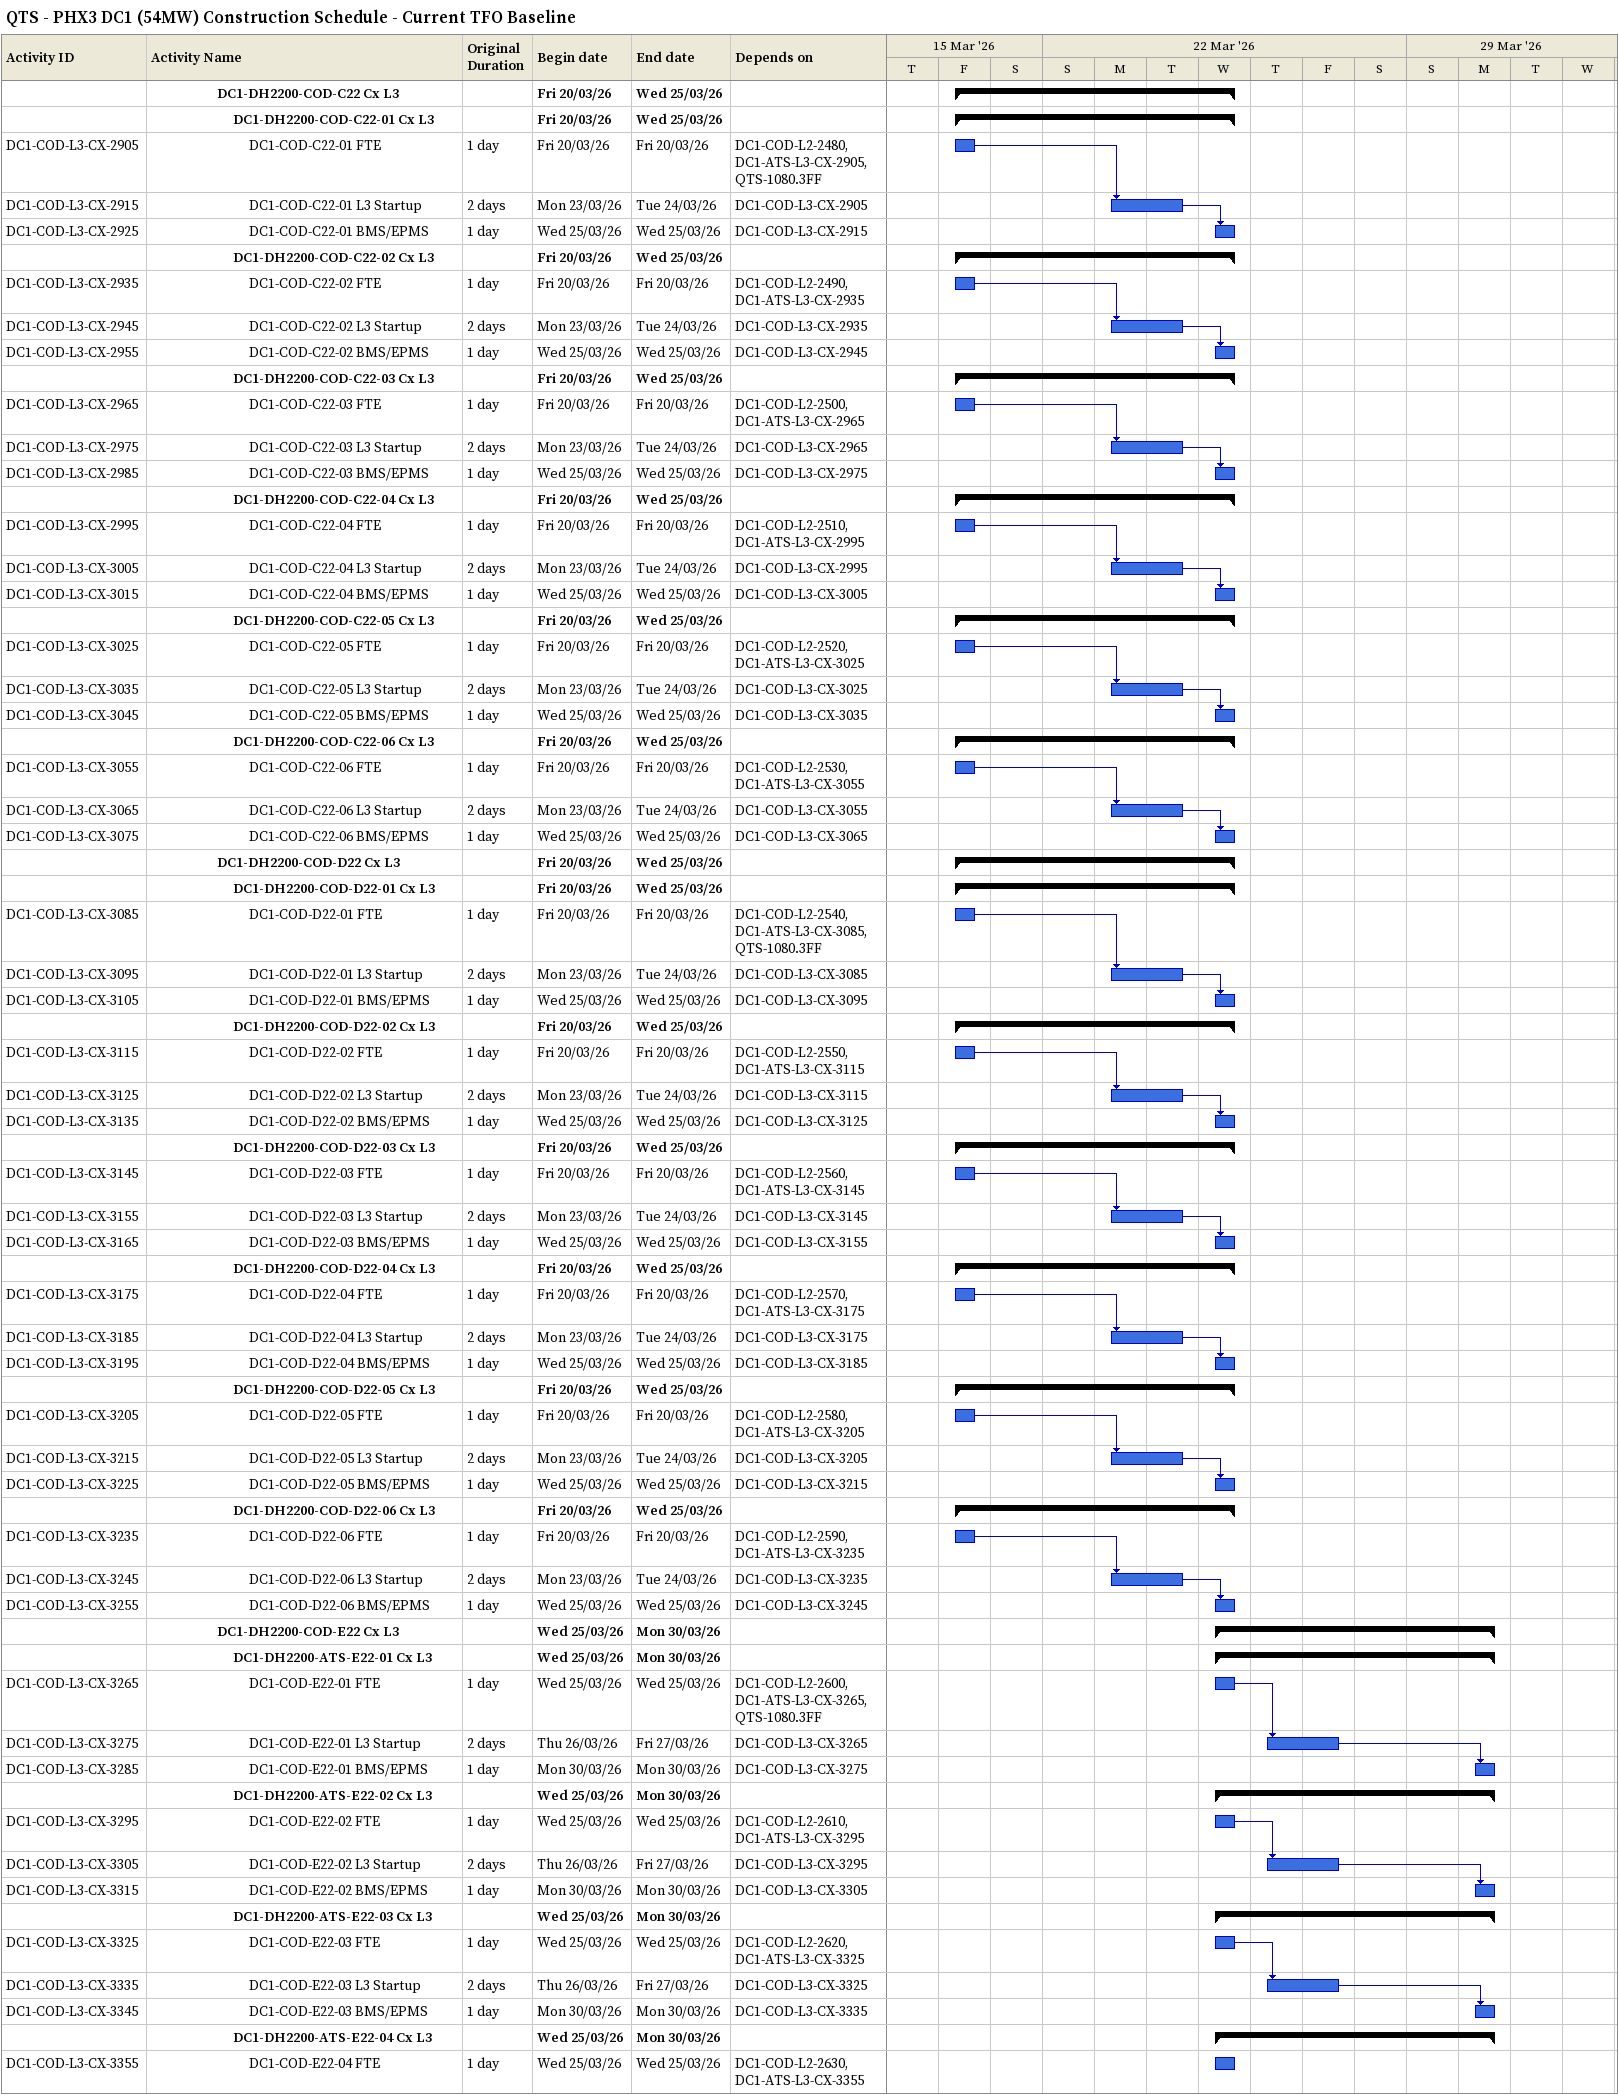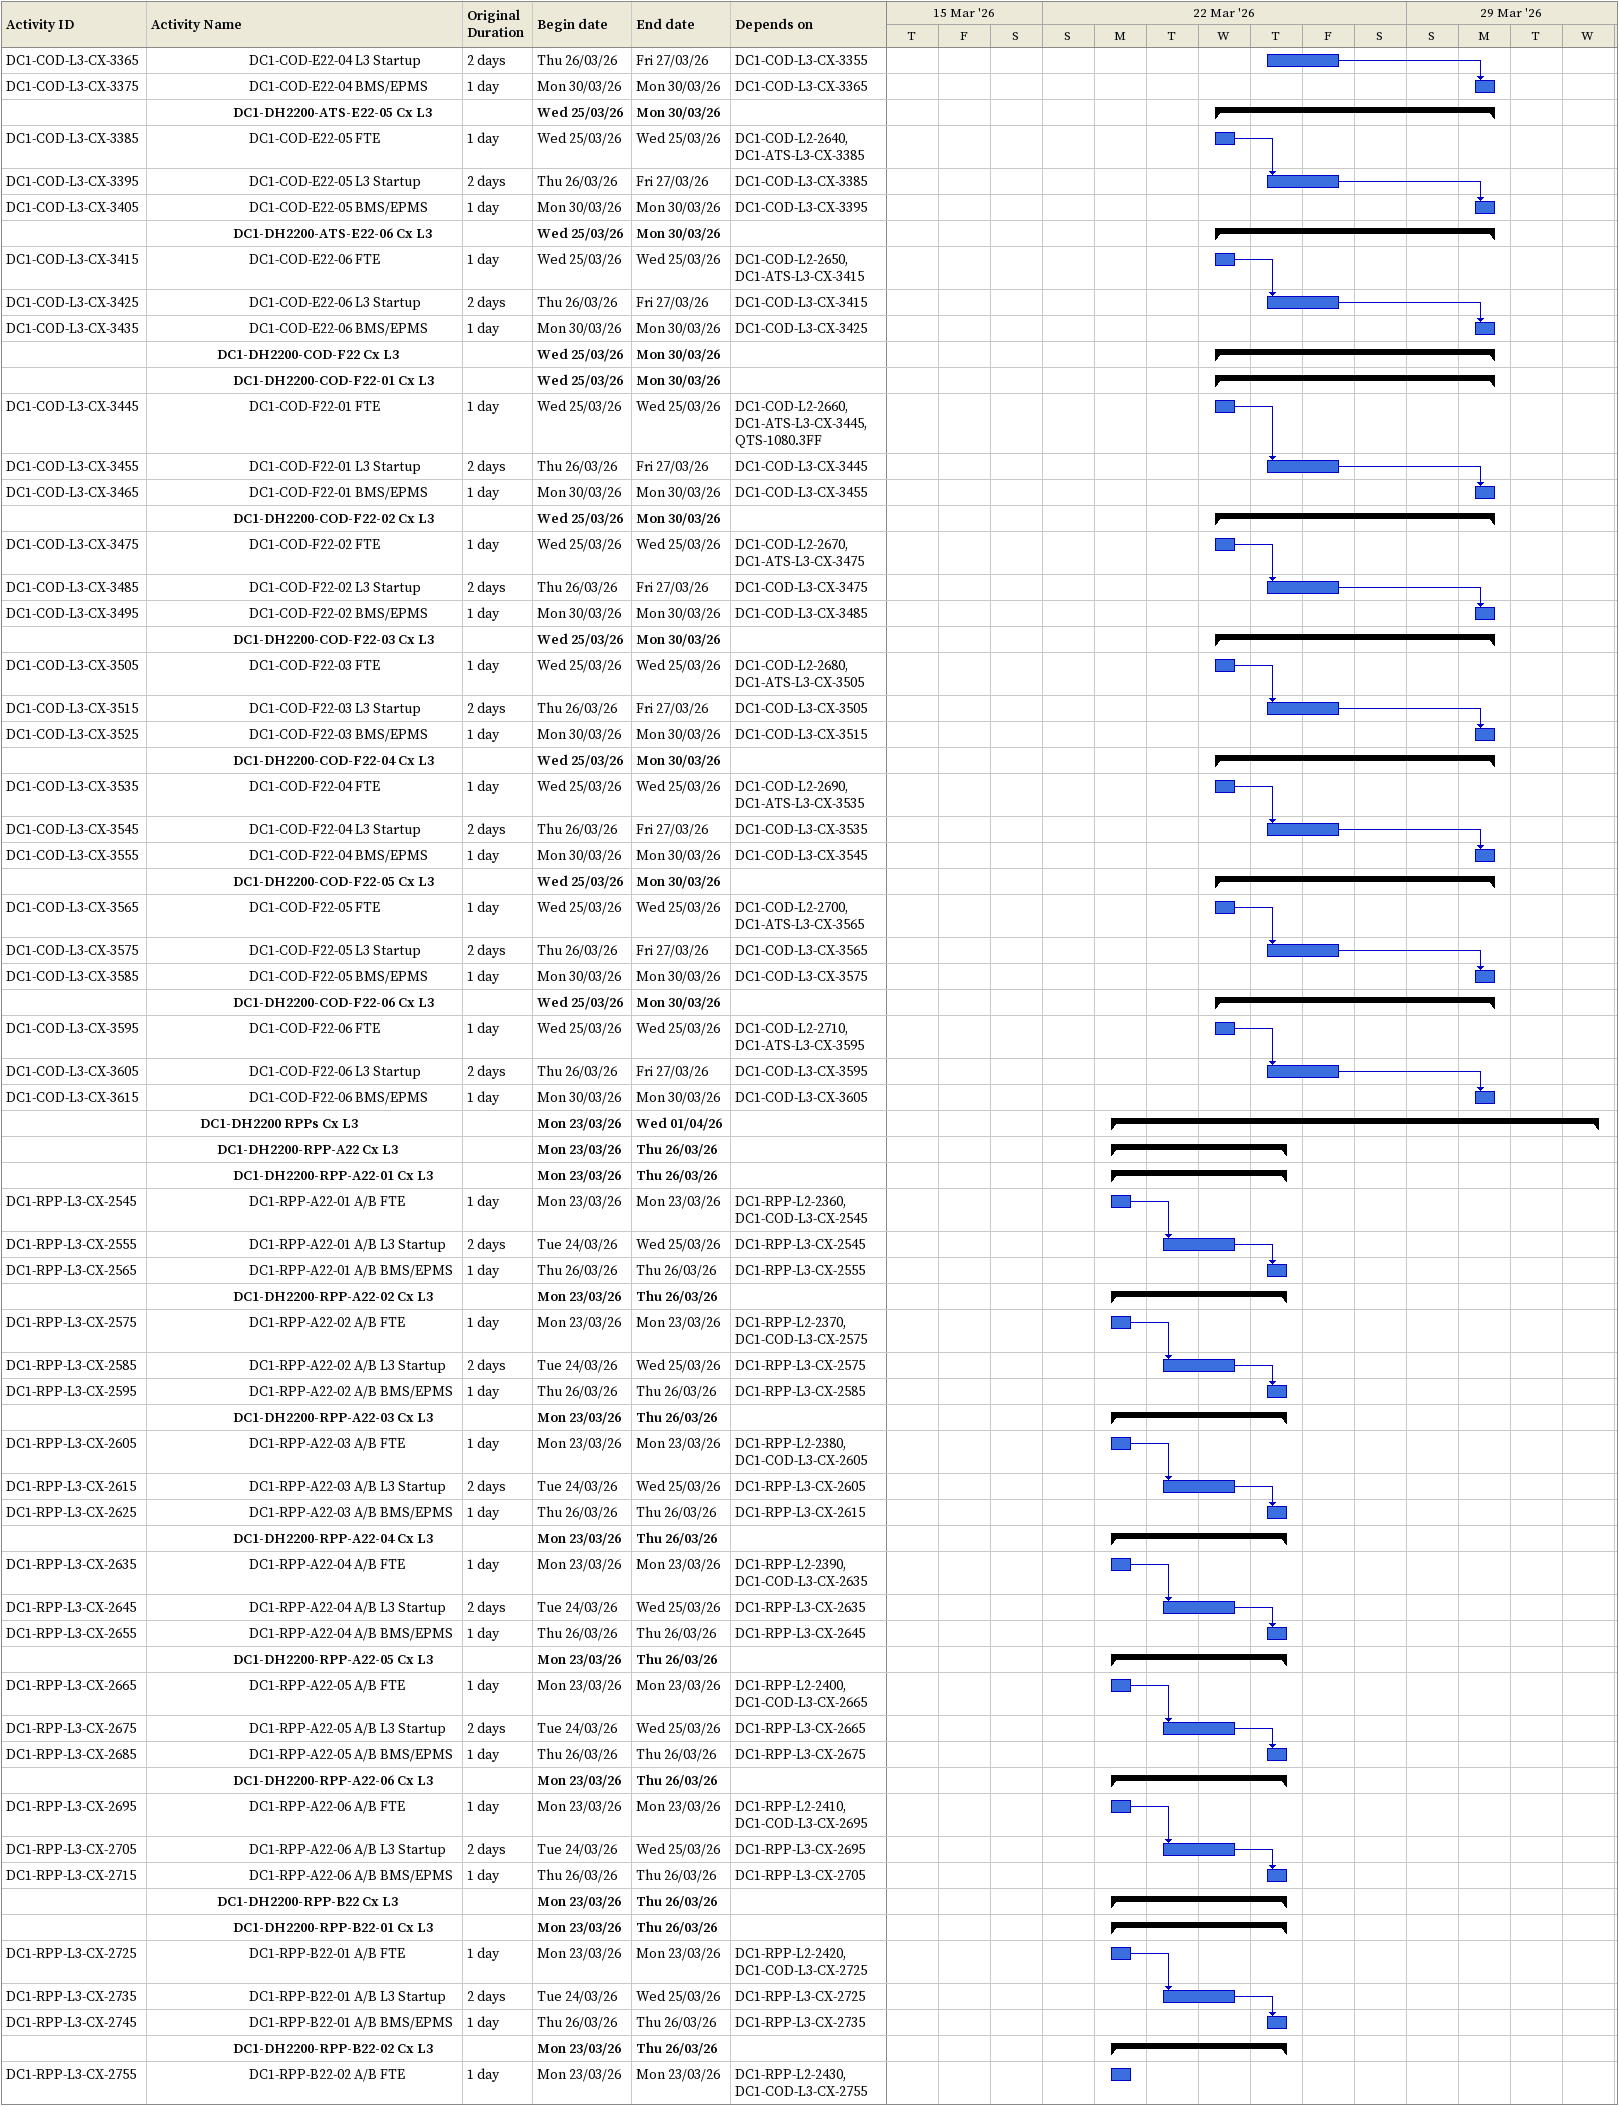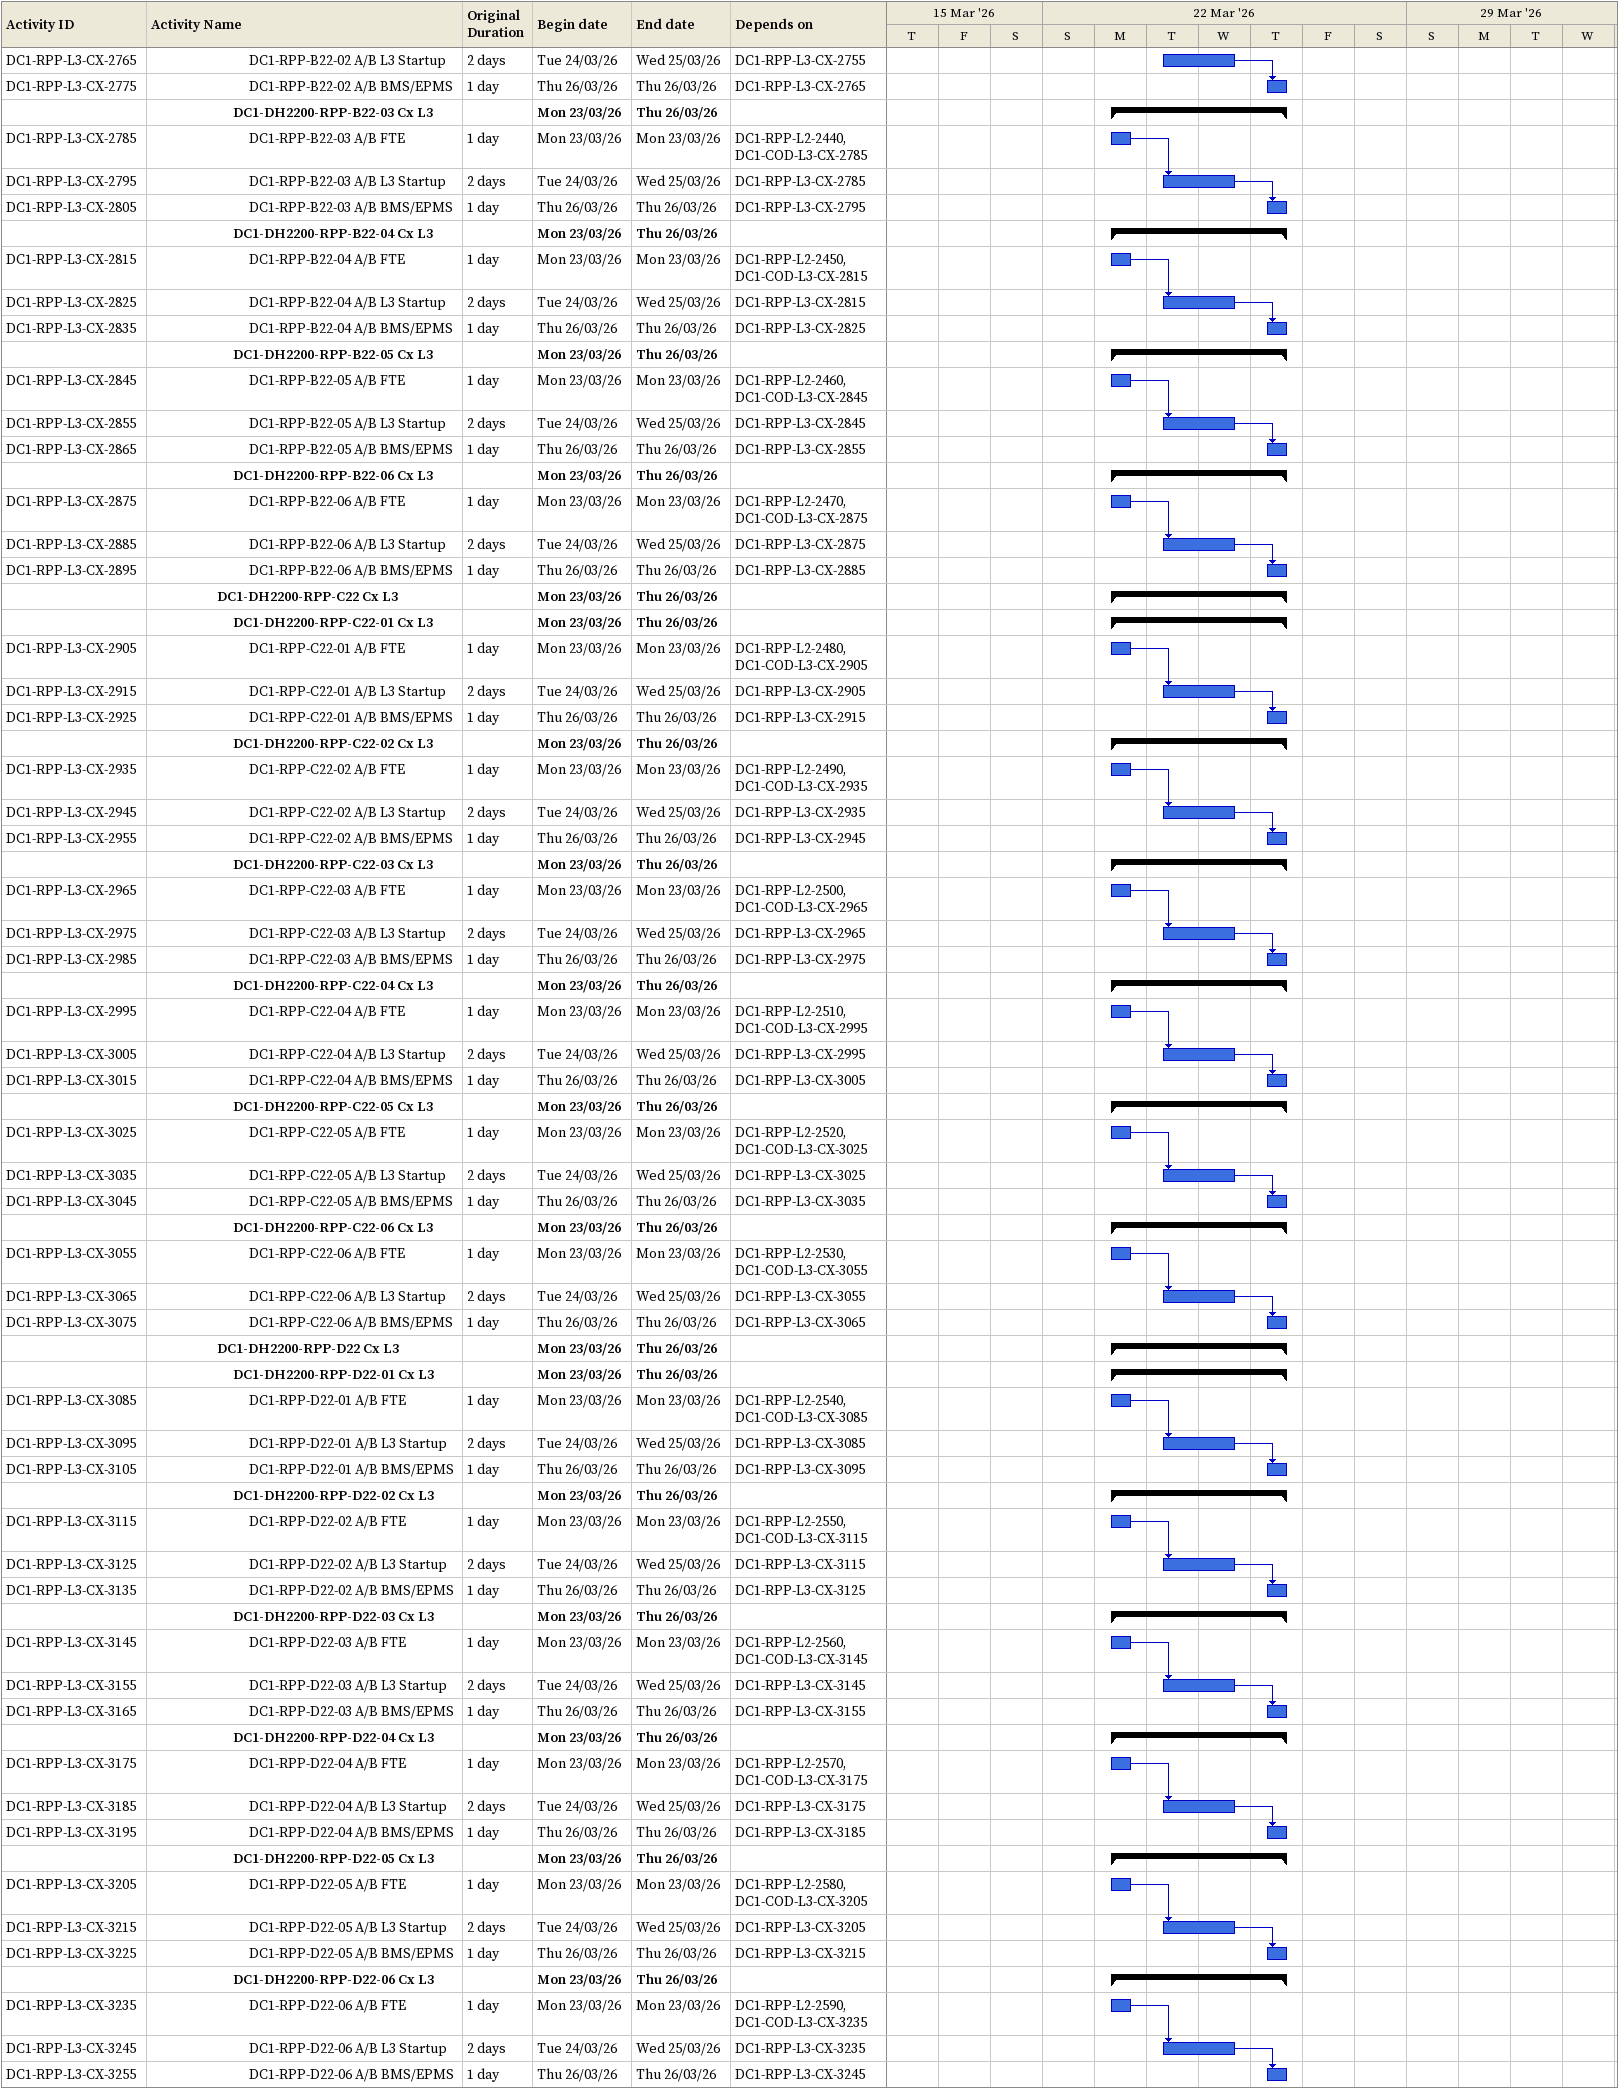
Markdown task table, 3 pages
QTS - PHX3 DC1 (54MW) Construction Schedule - Current TFO Baseline

| ID | Level | Task | Original duration | Start | Finish | Predecessors |
|---|---|---|---|---|---|---|
|  | 5 | **DC1-DH2200-COD-C22 Cx L3** |  | 2026-03-20 | 2026-03-25 |  |
|  | 6 | **DC1-DH2200-COD-C22-01 Cx L3** |  | 2026-03-20 | 2026-03-25 |  |
| DC1-COD-L3-CX-2905 | 7 | DC1-COD-C22-01 FTE | 1d | 2026-03-20 | 2026-03-20 | DC1-COD-L2-2480, DC1-ATS-L3-CX-2905, QTS-1080.3FF |
| DC1-COD-L3-CX-2915 | 7 | DC1-COD-C22-01 L3 Startup | 2d | 2026-03-23 | 2026-03-24 | DC1-COD-L3-CX-2905 |
| DC1-COD-L3-CX-2925 | 7 | DC1-COD-C22-01 BMS/EPMS | 1d | 2026-03-25 | 2026-03-25 | DC1-COD-L3-CX-2915 |
|  | 6 | **DC1-DH2200-COD-C22-02 Cx L3** |  | 2026-03-20 | 2026-03-25 |  |
| DC1-COD-L3-CX-2935 | 7 | DC1-COD-C22-02 FTE | 1d | 2026-03-20 | 2026-03-20 | DC1-COD-L2-2490, DC1-ATS-L3-CX-2935 |
| DC1-COD-L3-CX-2945 | 7 | DC1-COD-C22-02 L3 Startup | 2d | 2026-03-23 | 2026-03-24 | DC1-COD-L3-CX-2935 |
| DC1-COD-L3-CX-2955 | 7 | DC1-COD-C22-02 BMS/EPMS | 1d | 2026-03-25 | 2026-03-25 | DC1-COD-L3-CX-2945 |
|  | 6 | **DC1-DH2200-COD-C22-03 Cx L3** |  | 2026-03-20 | 2026-03-25 |  |
| DC1-COD-L3-CX-2965 | 7 | DC1-COD-C22-03 FTE | 1d | 2026-03-20 | 2026-03-20 | DC1-COD-L2-2500, DC1-ATS-L3-CX-2965 |
| DC1-COD-L3-CX-2975 | 7 | DC1-COD-C22-03 L3 Startup | 2d | 2026-03-23 | 2026-03-24 | DC1-COD-L3-CX-2965 |
| DC1-COD-L3-CX-2985 | 7 | DC1-COD-C22-03 BMS/EPMS | 1d | 2026-03-25 | 2026-03-25 | DC1-COD-L3-CX-2975 |
|  | 6 | **DC1-DH2200-COD-C22-04 Cx L3** |  | 2026-03-20 | 2026-03-25 |  |
| DC1-COD-L3-CX-2995 | 7 | DC1-COD-C22-04 FTE | 1d | 2026-03-20 | 2026-03-20 | DC1-COD-L2-2510, DC1-ATS-L3-CX-2995 |
| DC1-COD-L3-CX-3005 | 7 | DC1-COD-C22-04 L3 Startup | 2d | 2026-03-23 | 2026-03-24 | DC1-COD-L3-CX-2995 |
| DC1-COD-L3-CX-3015 | 7 | DC1-COD-C22-04 BMS/EPMS | 1d | 2026-03-25 | 2026-03-25 | DC1-COD-L3-CX-3005 |
|  | 6 | **DC1-DH2200-COD-C22-05 Cx L3** |  | 2026-03-20 | 2026-03-25 |  |
| DC1-COD-L3-CX-3025 | 7 | DC1-COD-C22-05 FTE | 1d | 2026-03-20 | 2026-03-20 | DC1-COD-L2-2520, DC1-ATS-L3-CX-3025 |
| DC1-COD-L3-CX-3035 | 7 | DC1-COD-C22-05 L3 Startup | 2d | 2026-03-23 | 2026-03-24 | DC1-COD-L3-CX-3025 |
| DC1-COD-L3-CX-3045 | 7 | DC1-COD-C22-05 BMS/EPMS | 1d | 2026-03-25 | 2026-03-25 | DC1-COD-L3-CX-3035 |
|  | 6 | **DC1-DH2200-COD-C22-06 Cx L3** |  | 2026-03-20 | 2026-03-25 |  |
| DC1-COD-L3-CX-3055 | 7 | DC1-COD-C22-06 FTE | 1d | 2026-03-20 | 2026-03-20 | DC1-COD-L2-2530, DC1-ATS-L3-CX-3055 |
| DC1-COD-L3-CX-3065 | 7 | DC1-COD-C22-06 L3 Startup | 2d | 2026-03-23 | 2026-03-24 | DC1-COD-L3-CX-3055 |
| DC1-COD-L3-CX-3075 | 7 | DC1-COD-C22-06 BMS/EPMS | 1d | 2026-03-25 | 2026-03-25 | DC1-COD-L3-CX-3065 |
|  | 5 | **DC1-DH2200-COD-D22 Cx L3** |  | 2026-03-20 | 2026-03-25 |  |
|  | 6 | **DC1-DH2200-COD-D22-01 Cx L3** |  | 2026-03-20 | 2026-03-25 |  |
| DC1-COD-L3-CX-3085 | 7 | DC1-COD-D22-01 FTE | 1d | 2026-03-20 | 2026-03-20 | DC1-COD-L2-2540, DC1-ATS-L3-CX-3085, QTS-1080.3FF |
| DC1-COD-L3-CX-3095 | 7 | DC1-COD-D22-01 L3 Startup | 2d | 2026-03-23 | 2026-03-24 | DC1-COD-L3-CX-3085 |
| DC1-COD-L3-CX-3105 | 7 | DC1-COD-D22-01 BMS/EPMS | 1d | 2026-03-25 | 2026-03-25 | DC1-COD-L3-CX-3095 |
|  | 6 | **DC1-DH2200-COD-D22-02 Cx L3** |  | 2026-03-20 | 2026-03-25 |  |
| DC1-COD-L3-CX-3115 | 7 | DC1-COD-D22-02 FTE | 1d | 2026-03-20 | 2026-03-20 | DC1-COD-L2-2550, DC1-ATS-L3-CX-3115 |
| DC1-COD-L3-CX-3125 | 7 | DC1-COD-D22-02 L3 Startup | 2d | 2026-03-23 | 2026-03-24 | DC1-COD-L3-CX-3115 |
| DC1-COD-L3-CX-3135 | 7 | DC1-COD-D22-02 BMS/EPMS | 1d | 2026-03-25 | 2026-03-25 | DC1-COD-L3-CX-3125 |
|  | 6 | **DC1-DH2200-COD-D22-03 Cx L3** |  | 2026-03-20 | 2026-03-25 |  |
| DC1-COD-L3-CX-3145 | 7 | DC1-COD-D22-03 FTE | 1d | 2026-03-20 | 2026-03-20 | DC1-COD-L2-2560, DC1-ATS-L3-CX-3145 |
| DC1-COD-L3-CX-3155 | 7 | DC1-COD-D22-03 L3 Startup | 2d | 2026-03-23 | 2026-03-24 | DC1-COD-L3-CX-3145 |
| DC1-COD-L3-CX-3165 | 7 | DC1-COD-D22-03 BMS/EPMS | 1d | 2026-03-25 | 2026-03-25 | DC1-COD-L3-CX-3155 |
|  | 6 | **DC1-DH2200-COD-D22-04 Cx L3** |  | 2026-03-20 | 2026-03-25 |  |
| DC1-COD-L3-CX-3175 | 7 | DC1-COD-D22-04 FTE | 1d | 2026-03-20 | 2026-03-20 | DC1-COD-L2-2570, DC1-ATS-L3-CX-3175 |
| DC1-COD-L3-CX-3185 | 7 | DC1-COD-D22-04 L3 Startup | 2d | 2026-03-23 | 2026-03-24 | DC1-COD-L3-CX-3175 |
| DC1-COD-L3-CX-3195 | 7 | DC1-COD-D22-04 BMS/EPMS | 1d | 2026-03-25 | 2026-03-25 | DC1-COD-L3-CX-3185 |
|  | 6 | **DC1-DH2200-COD-D22-05 Cx L3** |  | 2026-03-20 | 2026-03-25 |  |
| DC1-COD-L3-CX-3205 | 7 | DC1-COD-D22-05 FTE | 1d | 2026-03-20 | 2026-03-20 | DC1-COD-L2-2580, DC1-ATS-L3-CX-3205 |
| DC1-COD-L3-CX-3215 | 7 | DC1-COD-D22-05 L3 Startup | 2d | 2026-03-23 | 2026-03-24 | DC1-COD-L3-CX-3205 |
| DC1-COD-L3-CX-3225 | 7 | DC1-COD-D22-05 BMS/EPMS | 1d | 2026-03-25 | 2026-03-25 | DC1-COD-L3-CX-3215 |
|  | 6 | **DC1-DH2200-COD-D22-06 Cx L3** |  | 2026-03-20 | 2026-03-25 |  |
| DC1-COD-L3-CX-3235 | 7 | DC1-COD-D22-06 FTE | 1d | 2026-03-20 | 2026-03-20 | DC1-COD-L2-2590, DC1-ATS-L3-CX-3235 |
| DC1-COD-L3-CX-3245 | 7 | DC1-COD-D22-06 L3 Startup | 2d | 2026-03-23 | 2026-03-24 | DC1-COD-L3-CX-3235 |
| DC1-COD-L3-CX-3255 | 7 | DC1-COD-D22-06 BMS/EPMS | 1d | 2026-03-25 | 2026-03-25 | DC1-COD-L3-CX-3245 |
|  | 5 | **DC1-DH2200-COD-E22 Cx L3** |  | 2026-03-25 | 2026-03-30 |  |
|  | 6 | **DC1-DH2200-ATS-E22-01 Cx L3** |  | 2026-03-25 | 2026-03-30 |  |
| DC1-COD-L3-CX-3265 | 7 | DC1-COD-E22-01 FTE | 1d | 2026-03-25 | 2026-03-25 | DC1-COD-L2-2600, DC1-ATS-L3-CX-3265, QTS-1080.3FF |
| DC1-COD-L3-CX-3275 | 7 | DC1-COD-E22-01 L3 Startup | 2d | 2026-03-26 | 2026-03-27 | DC1-COD-L3-CX-3265 |
| DC1-COD-L3-CX-3285 | 7 | DC1-COD-E22-01 BMS/EPMS | 1d | 2026-03-30 | 2026-03-30 | DC1-COD-L3-CX-3275 |
|  | 6 | **DC1-DH2200-ATS-E22-02 Cx L3** |  | 2026-03-25 | 2026-03-30 |  |
| DC1-COD-L3-CX-3295 | 7 | DC1-COD-E22-02 FTE | 1d | 2026-03-25 | 2026-03-25 | DC1-COD-L2-2610, DC1-ATS-L3-CX-3295 |
| DC1-COD-L3-CX-3305 | 7 | DC1-COD-E22-02 L3 Startup | 2d | 2026-03-26 | 2026-03-27 | DC1-COD-L3-CX-3295 |
| DC1-COD-L3-CX-3315 | 7 | DC1-COD-E22-02 BMS/EPMS | 1d | 2026-03-30 | 2026-03-30 | DC1-COD-L3-CX-3305 |
|  | 6 | **DC1-DH2200-ATS-E22-03 Cx L3** |  | 2026-03-25 | 2026-03-30 |  |
| DC1-COD-L3-CX-3325 | 7 | DC1-COD-E22-03 FTE | 1d | 2026-03-25 | 2026-03-25 | DC1-COD-L2-2620, DC1-ATS-L3-CX-3325 |
| DC1-COD-L3-CX-3335 | 7 | DC1-COD-E22-03 L3 Startup | 2d | 2026-03-26 | 2026-03-27 | DC1-COD-L3-CX-3325 |
| DC1-COD-L3-CX-3345 | 7 | DC1-COD-E22-03 BMS/EPMS | 1d | 2026-03-30 | 2026-03-30 | DC1-COD-L3-CX-3335 |
|  | 6 | **DC1-DH2200-ATS-E22-04 Cx L3** |  | 2026-03-25 | 2026-03-30 |  |
| DC1-COD-L3-CX-3355 | 7 | DC1-COD-E22-04 FTE | 1d | 2026-03-25 | 2026-03-25 | DC1-COD-L2-2630, DC1-ATS-L3-CX-3355 |
| DC1-COD-L3-CX-3365 | 7 | DC1-COD-E22-04 L3 Startup | 2d | 2026-03-26 | 2026-03-27 | DC1-COD-L3-CX-3355 |
| DC1-COD-L3-CX-3375 | 7 | DC1-COD-E22-04 BMS/EPMS | 1d | 2026-03-30 | 2026-03-30 | DC1-COD-L3-CX-3365 |
|  | 6 | **DC1-DH2200-ATS-E22-05 Cx L3** |  | 2026-03-25 | 2026-03-30 |  |
| DC1-COD-L3-CX-3385 | 7 | DC1-COD-E22-05 FTE | 1d | 2026-03-25 | 2026-03-25 | DC1-COD-L2-2640, DC1-ATS-L3-CX-3385 |
| DC1-COD-L3-CX-3395 | 7 | DC1-COD-E22-05 L3 Startup | 2d | 2026-03-26 | 2026-03-27 | DC1-COD-L3-CX-3385 |
| DC1-COD-L3-CX-3405 | 7 | DC1-COD-E22-05 BMS/EPMS | 1d | 2026-03-30 | 2026-03-30 | DC1-COD-L3-CX-3395 |
|  | 6 | **DC1-DH2200-ATS-E22-06 Cx L3** |  | 2026-03-25 | 2026-03-30 |  |
| DC1-COD-L3-CX-3415 | 7 | DC1-COD-E22-06 FTE | 1d | 2026-03-25 | 2026-03-25 | DC1-COD-L2-2650, DC1-ATS-L3-CX-3415 |
| DC1-COD-L3-CX-3425 | 7 | DC1-COD-E22-06 L3 Startup | 2d | 2026-03-26 | 2026-03-27 | DC1-COD-L3-CX-3415 |
| DC1-COD-L3-CX-3435 | 7 | DC1-COD-E22-06 BMS/EPMS | 1d | 2026-03-30 | 2026-03-30 | DC1-COD-L3-CX-3425 |
|  | 5 | **DC1-DH2200-COD-F22 Cx L3** |  | 2026-03-25 | 2026-03-30 |  |
|  | 6 | **DC1-DH2200-COD-F22-01 Cx L3** |  | 2026-03-25 | 2026-03-30 |  |
| DC1-COD-L3-CX-3445 | 7 | DC1-COD-F22-01 FTE | 1d | 2026-03-25 | 2026-03-25 | DC1-COD-L2-2660, DC1-ATS-L3-CX-3445, QTS-1080.3FF |
| DC1-COD-L3-CX-3455 | 7 | DC1-COD-F22-01 L3 Startup | 2d | 2026-03-26 | 2026-03-27 | DC1-COD-L3-CX-3445 |
| DC1-COD-L3-CX-3465 | 7 | DC1-COD-F22-01 BMS/EPMS | 1d | 2026-03-30 | 2026-03-30 | DC1-COD-L3-CX-3455 |
|  | 6 | **DC1-DH2200-COD-F22-02 Cx L3** |  | 2026-03-25 | 2026-03-30 |  |
| DC1-COD-L3-CX-3475 | 7 | DC1-COD-F22-02 FTE | 1d | 2026-03-25 | 2026-03-25 | DC1-COD-L2-2670, DC1-ATS-L3-CX-3475 |
| DC1-COD-L3-CX-3485 | 7 | DC1-COD-F22-02 L3 Startup | 2d | 2026-03-26 | 2026-03-27 | DC1-COD-L3-CX-3475 |
| DC1-COD-L3-CX-3495 | 7 | DC1-COD-F22-02 BMS/EPMS | 1d | 2026-03-30 | 2026-03-30 | DC1-COD-L3-CX-3485 |
|  | 6 | **DC1-DH2200-COD-F22-03 Cx L3** |  | 2026-03-25 | 2026-03-30 |  |
| DC1-COD-L3-CX-3505 | 7 | DC1-COD-F22-03 FTE | 1d | 2026-03-25 | 2026-03-25 | DC1-COD-L2-2680, DC1-ATS-L3-CX-3505 |
| DC1-COD-L3-CX-3515 | 7 | DC1-COD-F22-03 L3 Startup | 2d | 2026-03-26 | 2026-03-27 | DC1-COD-L3-CX-3505 |
| DC1-COD-L3-CX-3525 | 7 | DC1-COD-F22-03 BMS/EPMS | 1d | 2026-03-30 | 2026-03-30 | DC1-COD-L3-CX-3515 |
|  | 6 | **DC1-DH2200-COD-F22-04 Cx L3** |  | 2026-03-25 | 2026-03-30 |  |
| DC1-COD-L3-CX-3535 | 7 | DC1-COD-F22-04 FTE | 1d | 2026-03-25 | 2026-03-25 | DC1-COD-L2-2690, DC1-ATS-L3-CX-3535 |
| DC1-COD-L3-CX-3545 | 7 | DC1-COD-F22-04 L3 Startup | 2d | 2026-03-26 | 2026-03-27 | DC1-COD-L3-CX-3535 |
| DC1-COD-L3-CX-3555 | 7 | DC1-COD-F22-04 BMS/EPMS | 1d | 2026-03-30 | 2026-03-30 | DC1-COD-L3-CX-3545 |
|  | 6 | **DC1-DH2200-COD-F22-05 Cx L3** |  | 2026-03-25 | 2026-03-30 |  |
| DC1-COD-L3-CX-3565 | 7 | DC1-COD-F22-05 FTE | 1d | 2026-03-25 | 2026-03-25 | DC1-COD-L2-2700, DC1-ATS-L3-CX-3565 |
| DC1-COD-L3-CX-3575 | 7 | DC1-COD-F22-05 L3 Startup | 2d | 2026-03-26 | 2026-03-27 | DC1-COD-L3-CX-3565 |
| DC1-COD-L3-CX-3585 | 7 | DC1-COD-F22-05 BMS/EPMS | 1d | 2026-03-30 | 2026-03-30 | DC1-COD-L3-CX-3575 |
|  | 6 | **DC1-DH2200-COD-F22-06 Cx L3** |  | 2026-03-25 | 2026-03-30 |  |
| DC1-COD-L3-CX-3595 | 7 | DC1-COD-F22-06 FTE | 1d | 2026-03-25 | 2026-03-25 | DC1-COD-L2-2710, DC1-ATS-L3-CX-3595 |
| DC1-COD-L3-CX-3605 | 7 | DC1-COD-F22-06 L3 Startup | 2d | 2026-03-26 | 2026-03-27 | DC1-COD-L3-CX-3595 |
| DC1-COD-L3-CX-3615 | 7 | DC1-COD-F22-06 BMS/EPMS | 1d | 2026-03-30 | 2026-03-30 | DC1-COD-L3-CX-3605 |
|  | 4 | **DC1-DH2200 RPPs Cx L3** |  | 2026-03-23 | 2026-04-01 |  |
|  | 5 | **DC1-DH2200-RPP-A22 Cx L3** |  | 2026-03-23 | 2026-03-26 |  |
|  | 6 | **DC1-DH2200-RPP-A22-01 Cx L3** |  | 2026-03-23 | 2026-03-26 |  |
| DC1-RPP-L3-CX-2545 | 7 | DC1-RPP-A22-01 A/B FTE | 1d | 2026-03-23 | 2026-03-23 | DC1-RPP-L2-2360, DC1-COD-L3-CX-2545 |
| DC1-RPP-L3-CX-2555 | 7 | DC1-RPP-A22-01 A/B L3 Startup | 2d | 2026-03-24 | 2026-03-25 | DC1-RPP-L3-CX-2545 |
| DC1-RPP-L3-CX-2565 | 7 | DC1-RPP-A22-01 A/B BMS/EPMS | 1d | 2026-03-26 | 2026-03-26 | DC1-RPP-L3-CX-2555 |
|  | 6 | **DC1-DH2200-RPP-A22-02 Cx L3** |  | 2026-03-23 | 2026-03-26 |  |
| DC1-RPP-L3-CX-2575 | 7 | DC1-RPP-A22-02 A/B FTE | 1d | 2026-03-23 | 2026-03-23 | DC1-RPP-L2-2370, DC1-COD-L3-CX-2575 |
| DC1-RPP-L3-CX-2585 | 7 | DC1-RPP-A22-02 A/B L3 Startup | 2d | 2026-03-24 | 2026-03-25 | DC1-RPP-L3-CX-2575 |
| DC1-RPP-L3-CX-2595 | 7 | DC1-RPP-A22-02 A/B BMS/EPMS | 1d | 2026-03-26 | 2026-03-26 | DC1-RPP-L3-CX-2585 |
|  | 6 | **DC1-DH2200-RPP-A22-03 Cx L3** |  | 2026-03-23 | 2026-03-26 |  |
| DC1-RPP-L3-CX-2605 | 7 | DC1-RPP-A22-03 A/B FTE | 1d | 2026-03-23 | 2026-03-23 | DC1-RPP-L2-2380, DC1-COD-L3-CX-2605 |
| DC1-RPP-L3-CX-2615 | 7 | DC1-RPP-A22-03 A/B L3 Startup | 2d | 2026-03-24 | 2026-03-25 | DC1-RPP-L3-CX-2605 |
| DC1-RPP-L3-CX-2625 | 7 | DC1-RPP-A22-03 A/B BMS/EPMS | 1d | 2026-03-26 | 2026-03-26 | DC1-RPP-L3-CX-2615 |
|  | 6 | **DC1-DH2200-RPP-A22-04 Cx L3** |  | 2026-03-23 | 2026-03-26 |  |
| DC1-RPP-L3-CX-2635 | 7 | DC1-RPP-A22-04 A/B FTE | 1d | 2026-03-23 | 2026-03-23 | DC1-RPP-L2-2390, DC1-COD-L3-CX-2635 |
| DC1-RPP-L3-CX-2645 | 7 | DC1-RPP-A22-04 A/B L3 Startup | 2d | 2026-03-24 | 2026-03-25 | DC1-RPP-L3-CX-2635 |
| DC1-RPP-L3-CX-2655 | 7 | DC1-RPP-A22-04 A/B BMS/EPMS | 1d | 2026-03-26 | 2026-03-26 | DC1-RPP-L3-CX-2645 |
|  | 6 | **DC1-DH2200-RPP-A22-05 Cx L3** |  | 2026-03-23 | 2026-03-26 |  |
| DC1-RPP-L3-CX-2665 | 7 | DC1-RPP-A22-05 A/B FTE | 1d | 2026-03-23 | 2026-03-23 | DC1-RPP-L2-2400, DC1-COD-L3-CX-2665 |
| DC1-RPP-L3-CX-2675 | 7 | DC1-RPP-A22-05 A/B L3 Startup | 2d | 2026-03-24 | 2026-03-25 | DC1-RPP-L3-CX-2665 |
| DC1-RPP-L3-CX-2685 | 7 | DC1-RPP-A22-05 A/B BMS/EPMS | 1d | 2026-03-26 | 2026-03-26 | DC1-RPP-L3-CX-2675 |
|  | 6 | **DC1-DH2200-RPP-A22-06 Cx L3** |  | 2026-03-23 | 2026-03-26 |  |
| DC1-RPP-L3-CX-2695 | 7 | DC1-RPP-A22-06 A/B FTE | 1d | 2026-03-23 | 2026-03-23 | DC1-RPP-L2-2410, DC1-COD-L3-CX-2695 |
| DC1-RPP-L3-CX-2705 | 7 | DC1-RPP-A22-06 A/B L3 Startup | 2d | 2026-03-24 | 2026-03-25 | DC1-RPP-L3-CX-2695 |
| DC1-RPP-L3-CX-2715 | 7 | DC1-RPP-A22-06 A/B BMS/EPMS | 1d | 2026-03-26 | 2026-03-26 | DC1-RPP-L3-CX-2705 |
|  | 5 | **DC1-DH2200-RPP-B22 Cx L3** |  | 2026-03-23 | 2026-03-26 |  |
|  | 6 | **DC1-DH2200-RPP-B22-01 Cx L3** |  | 2026-03-23 | 2026-03-26 |  |
| DC1-RPP-L3-CX-2725 | 7 | DC1-RPP-B22-01 A/B FTE | 1d | 2026-03-23 | 2026-03-23 | DC1-RPP-L2-2420, DC1-COD-L3-CX-2725 |
| DC1-RPP-L3-CX-2735 | 7 | DC1-RPP-B22-01 A/B L3 Startup | 2d | 2026-03-24 | 2026-03-25 | DC1-RPP-L3-CX-2725 |
| DC1-RPP-L3-CX-2745 | 7 | DC1-RPP-B22-01 A/B BMS/EPMS | 1d | 2026-03-26 | 2026-03-26 | DC1-RPP-L3-CX-2735 |
|  | 6 | **DC1-DH2200-RPP-B22-02 Cx L3** |  | 2026-03-23 | 2026-03-26 |  |
| DC1-RPP-L3-CX-2755 | 7 | DC1-RPP-B22-02 A/B FTE | 1d | 2026-03-23 | 2026-03-23 | DC1-RPP-L2-2430, DC1-COD-L3-CX-2755 |
| DC1-RPP-L3-CX-2765 | 7 | DC1-RPP-B22-02 A/B L3 Startup | 2d | 2026-03-24 | 2026-03-25 | DC1-RPP-L3-CX-2755 |
| DC1-RPP-L3-CX-2775 | 7 | DC1-RPP-B22-02 A/B BMS/EPMS | 1d | 2026-03-26 | 2026-03-26 | DC1-RPP-L3-CX-2765 |
|  | 6 | **DC1-DH2200-RPP-B22-03 Cx L3** |  | 2026-03-23 | 2026-03-26 |  |
| DC1-RPP-L3-CX-2785 | 7 | DC1-RPP-B22-03 A/B FTE | 1d | 2026-03-23 | 2026-03-23 | DC1-RPP-L2-2440, DC1-COD-L3-CX-2785 |
| DC1-RPP-L3-CX-2795 | 7 | DC1-RPP-B22-03 A/B L3 Startup | 2d | 2026-03-24 | 2026-03-25 | DC1-RPP-L3-CX-2785 |
| DC1-RPP-L3-CX-2805 | 7 | DC1-RPP-B22-03 A/B BMS/EPMS | 1d | 2026-03-26 | 2026-03-26 | DC1-RPP-L3-CX-2795 |
|  | 6 | **DC1-DH2200-RPP-B22-04 Cx L3** |  | 2026-03-23 | 2026-03-26 |  |
| DC1-RPP-L3-CX-2815 | 7 | DC1-RPP-B22-04 A/B FTE | 1d | 2026-03-23 | 2026-03-23 | DC1-RPP-L2-2450, DC1-COD-L3-CX-2815 |
| DC1-RPP-L3-CX-2825 | 7 | DC1-RPP-B22-04 A/B L3 Startup | 2d | 2026-03-24 | 2026-03-25 | DC1-RPP-L3-CX-2815 |
| DC1-RPP-L3-CX-2835 | 7 | DC1-RPP-B22-04 A/B BMS/EPMS | 1d | 2026-03-26 | 2026-03-26 | DC1-RPP-L3-CX-2825 |
|  | 6 | **DC1-DH2200-RPP-B22-05 Cx L3** |  | 2026-03-23 | 2026-03-26 |  |
| DC1-RPP-L3-CX-2845 | 7 | DC1-RPP-B22-05 A/B FTE | 1d | 2026-03-23 | 2026-03-23 | DC1-RPP-L2-2460, DC1-COD-L3-CX-2845 |
| DC1-RPP-L3-CX-2855 | 7 | DC1-RPP-B22-05 A/B L3 Startup | 2d | 2026-03-24 | 2026-03-25 | DC1-RPP-L3-CX-2845 |
| DC1-RPP-L3-CX-2865 | 7 | DC1-RPP-B22-05 A/B BMS/EPMS | 1d | 2026-03-26 | 2026-03-26 | DC1-RPP-L3-CX-2855 |
|  | 6 | **DC1-DH2200-RPP-B22-06 Cx L3** |  | 2026-03-23 | 2026-03-26 |  |
| DC1-RPP-L3-CX-2875 | 7 | DC1-RPP-B22-06 A/B FTE | 1d | 2026-03-23 | 2026-03-23 | DC1-RPP-L2-2470, DC1-COD-L3-CX-2875 |
| DC1-RPP-L3-CX-2885 | 7 | DC1-RPP-B22-06 A/B L3 Startup | 2d | 2026-03-24 | 2026-03-25 | DC1-RPP-L3-CX-2875 |
| DC1-RPP-L3-CX-2895 | 7 | DC1-RPP-B22-06 A/B BMS/EPMS | 1d | 2026-03-26 | 2026-03-26 | DC1-RPP-L3-CX-2885 |
|  | 5 | **DC1-DH2200-RPP-C22 Cx L3** |  | 2026-03-23 | 2026-03-26 |  |
|  | 6 | **DC1-DH2200-RPP-C22-01 Cx L3** |  | 2026-03-23 | 2026-03-26 |  |
| DC1-RPP-L3-CX-2905 | 7 | DC1-RPP-C22-01 A/B FTE | 1d | 2026-03-23 | 2026-03-23 | DC1-RPP-L2-2480, DC1-COD-L3-CX-2905 |
| DC1-RPP-L3-CX-2915 | 7 | DC1-RPP-C22-01 A/B L3 Startup | 2d | 2026-03-24 | 2026-03-25 | DC1-RPP-L3-CX-2905 |
| DC1-RPP-L3-CX-2925 | 7 | DC1-RPP-C22-01 A/B BMS/EPMS | 1d | 2026-03-26 | 2026-03-26 | DC1-RPP-L3-CX-2915 |
|  | 6 | **DC1-DH2200-RPP-C22-02 Cx L3** |  | 2026-03-23 | 2026-03-26 |  |
| DC1-RPP-L3-CX-2935 | 7 | DC1-RPP-C22-02 A/B FTE | 1d | 2026-03-23 | 2026-03-23 | DC1-RPP-L2-2490, DC1-COD-L3-CX-2935 |
| DC1-RPP-L3-CX-2945 | 7 | DC1-RPP-C22-02 A/B L3 Startup | 2d | 2026-03-24 | 2026-03-25 | DC1-RPP-L3-CX-2935 |
| DC1-RPP-L3-CX-2955 | 7 | DC1-RPP-C22-02 A/B BMS/EPMS | 1d | 2026-03-26 | 2026-03-26 | DC1-RPP-L3-CX-2945 |
|  | 6 | **DC1-DH2200-RPP-C22-03 Cx L3** |  | 2026-03-23 | 2026-03-26 |  |
| DC1-RPP-L3-CX-2965 | 7 | DC1-RPP-C22-03 A/B FTE | 1d | 2026-03-23 | 2026-03-23 | DC1-RPP-L2-2500, DC1-COD-L3-CX-2965 |
| DC1-RPP-L3-CX-2975 | 7 | DC1-RPP-C22-03 A/B L3 Startup | 2d | 2026-03-24 | 2026-03-25 | DC1-RPP-L3-CX-2965 |
| DC1-RPP-L3-CX-2985 | 7 | DC1-RPP-C22-03 A/B BMS/EPMS | 1d | 2026-03-26 | 2026-03-26 | DC1-RPP-L3-CX-2975 |
|  | 6 | **DC1-DH2200-RPP-C22-04 Cx L3** |  | 2026-03-23 | 2026-03-26 |  |
| DC1-RPP-L3-CX-2995 | 7 | DC1-RPP-C22-04 A/B FTE | 1d | 2026-03-23 | 2026-03-23 | DC1-RPP-L2-2510, DC1-COD-L3-CX-2995 |
| DC1-RPP-L3-CX-3005 | 7 | DC1-RPP-C22-04 A/B L3 Startup | 2d | 2026-03-24 | 2026-03-25 | DC1-RPP-L3-CX-2995 |
| DC1-RPP-L3-CX-3015 | 7 | DC1-RPP-C22-04 A/B BMS/EPMS | 1d | 2026-03-26 | 2026-03-26 | DC1-RPP-L3-CX-3005 |
|  | 6 | **DC1-DH2200-RPP-C22-05 Cx L3** |  | 2026-03-23 | 2026-03-26 |  |
| DC1-RPP-L3-CX-3025 | 7 | DC1-RPP-C22-05 A/B FTE | 1d | 2026-03-23 | 2026-03-23 | DC1-RPP-L2-2520, DC1-COD-L3-CX-3025 |
| DC1-RPP-L3-CX-3035 | 7 | DC1-RPP-C22-05 A/B L3 Startup | 2d | 2026-03-24 | 2026-03-25 | DC1-RPP-L3-CX-3025 |
| DC1-RPP-L3-CX-3045 | 7 | DC1-RPP-C22-05 A/B BMS/EPMS | 1d | 2026-03-26 | 2026-03-26 | DC1-RPP-L3-CX-3035 |
|  | 6 | **DC1-DH2200-RPP-C22-06 Cx L3** |  | 2026-03-23 | 2026-03-26 |  |
| DC1-RPP-L3-CX-3055 | 7 | DC1-RPP-C22-06 A/B FTE | 1d | 2026-03-23 | 2026-03-23 | DC1-RPP-L2-2530, DC1-COD-L3-CX-3055 |
| DC1-RPP-L3-CX-3065 | 7 | DC1-RPP-C22-06 A/B L3 Startup | 2d | 2026-03-24 | 2026-03-25 | DC1-RPP-L3-CX-3055 |
| DC1-RPP-L3-CX-3075 | 7 | DC1-RPP-C22-06 A/B BMS/EPMS | 1d | 2026-03-26 | 2026-03-26 | DC1-RPP-L3-CX-3065 |
|  | 5 | **DC1-DH2200-RPP-D22 Cx L3** |  | 2026-03-23 | 2026-03-26 |  |
|  | 6 | **DC1-DH2200-RPP-D22-01 Cx L3** |  | 2026-03-23 | 2026-03-26 |  |
| DC1-RPP-L3-CX-3085 | 7 | DC1-RPP-D22-01 A/B FTE | 1d | 2026-03-23 | 2026-03-23 | DC1-RPP-L2-2540, DC1-COD-L3-CX-3085 |
| DC1-RPP-L3-CX-3095 | 7 | DC1-RPP-D22-01 A/B L3 Startup | 2d | 2026-03-24 | 2026-03-25 | DC1-RPP-L3-CX-3085 |
| DC1-RPP-L3-CX-3105 | 7 | DC1-RPP-D22-01 A/B BMS/EPMS | 1d | 2026-03-26 | 2026-03-26 | DC1-RPP-L3-CX-3095 |
|  | 6 | **DC1-DH2200-RPP-D22-02 Cx L3** |  | 2026-03-23 | 2026-03-26 |  |
| DC1-RPP-L3-CX-3115 | 7 | DC1-RPP-D22-02 A/B FTE | 1d | 2026-03-23 | 2026-03-23 | DC1-RPP-L2-2550, DC1-COD-L3-CX-3115 |
| DC1-RPP-L3-CX-3125 | 7 | DC1-RPP-D22-02 A/B L3 Startup | 2d | 2026-03-24 | 2026-03-25 | DC1-RPP-L3-CX-3115 |
| DC1-RPP-L3-CX-3135 | 7 | DC1-RPP-D22-02 A/B BMS/EPMS | 1d | 2026-03-26 | 2026-03-26 | DC1-RPP-L3-CX-3125 |
|  | 6 | **DC1-DH2200-RPP-D22-03 Cx L3** |  | 2026-03-23 | 2026-03-26 |  |
| DC1-RPP-L3-CX-3145 | 7 | DC1-RPP-D22-03 A/B FTE | 1d | 2026-03-23 | 2026-03-23 | DC1-RPP-L2-2560, DC1-COD-L3-CX-3145 |
| DC1-RPP-L3-CX-3155 | 7 | DC1-RPP-D22-03 A/B L3 Startup | 2d | 2026-03-24 | 2026-03-25 | DC1-RPP-L3-CX-3145 |
| DC1-RPP-L3-CX-3165 | 7 | DC1-RPP-D22-03 A/B BMS/EPMS | 1d | 2026-03-26 | 2026-03-26 | DC1-RPP-L3-CX-3155 |
|  | 6 | **DC1-DH2200-RPP-D22-04 Cx L3** |  | 2026-03-23 | 2026-03-26 |  |
| DC1-RPP-L3-CX-3175 | 7 | DC1-RPP-D22-04 A/B FTE | 1d | 2026-03-23 | 2026-03-23 | DC1-RPP-L2-2570, DC1-COD-L3-CX-3175 |
| DC1-RPP-L3-CX-3185 | 7 | DC1-RPP-D22-04 A/B L3 Startup | 2d | 2026-03-24 | 2026-03-25 | DC1-RPP-L3-CX-3175 |
| DC1-RPP-L3-CX-3195 | 7 | DC1-RPP-D22-04 A/B BMS/EPMS | 1d | 2026-03-26 | 2026-03-26 | DC1-RPP-L3-CX-3185 |
|  | 6 | **DC1-DH2200-RPP-D22-05 Cx L3** |  | 2026-03-23 | 2026-03-26 |  |
| DC1-RPP-L3-CX-3205 | 7 | DC1-RPP-D22-05 A/B FTE | 1d | 2026-03-23 | 2026-03-23 | DC1-RPP-L2-2580, DC1-COD-L3-CX-3205 |
| DC1-RPP-L3-CX-3215 | 7 | DC1-RPP-D22-05 A/B L3 Startup | 2d | 2026-03-24 | 2026-03-25 | DC1-RPP-L3-CX-3205 |
| DC1-RPP-L3-CX-3225 | 7 | DC1-RPP-D22-05 A/B BMS/EPMS | 1d | 2026-03-26 | 2026-03-26 | DC1-RPP-L3-CX-3215 |
|  | 6 | **DC1-DH2200-RPP-D22-06 Cx L3** |  | 2026-03-23 | 2026-03-26 |  |
| DC1-RPP-L3-CX-3235 | 7 | DC1-RPP-D22-06 A/B FTE | 1d | 2026-03-23 | 2026-03-23 | DC1-RPP-L2-2590, DC1-COD-L3-CX-3235 |
| DC1-RPP-L3-CX-3245 | 7 | DC1-RPP-D22-06 A/B L3 Startup | 2d | 2026-03-24 | 2026-03-25 | DC1-RPP-L3-CX-3235 |
| DC1-RPP-L3-CX-3255 | 7 | DC1-RPP-D22-06 A/B BMS/EPMS | 1d | 2026-03-26 | 2026-03-26 | DC1-RPP-L3-CX-3245 |
